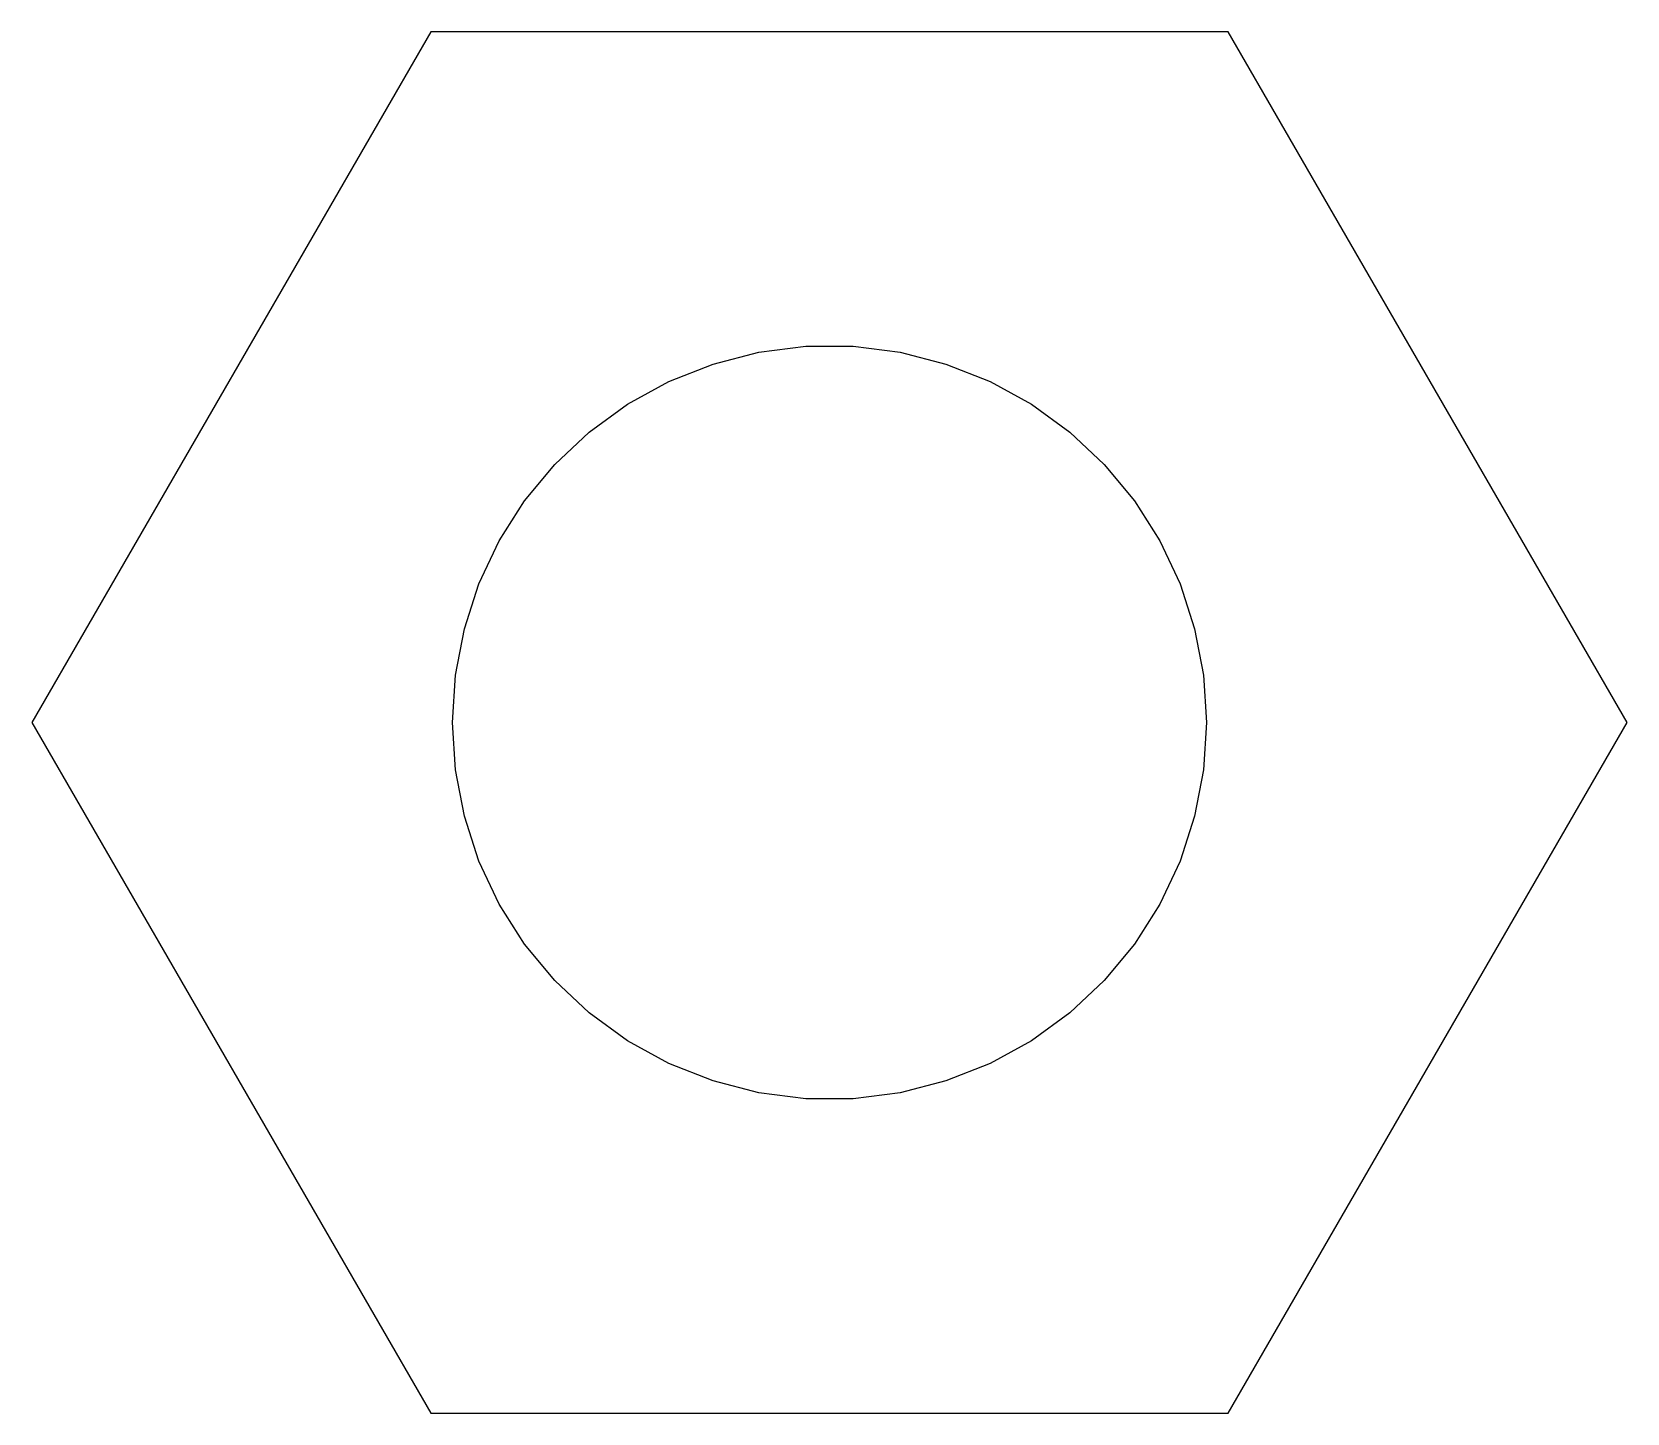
# Model space of a CAD drawing. Header units: metres. Extents: x -3.17 to 3.17, y 22.75 to 28.25.
import ezdxf

# ---------------------------------------------------------------- set-up
doc = ezdxf.new("R2010")
doc.units = ezdxf.units.M

msp = doc.modelspace()

# ---------------------------------------------------------------- linework, layer by layer
for p, q in [((-1.5868, 28.2483), (-3.1735, 25.5)), ((1.5868, 28.2483), (-1.5868, 28.2483)), ((3.1735, 25.5), (1.5868, 28.2483)), ((-0.2811, 26.9734), (-0.0942, 26.997)), ((-0.0942, 26.997), (0.0942, 26.997)), ((0.0942, 26.997), (0.2811, 26.9734)), ((-0.6387, 26.8572), (-0.4635, 26.9266)), ((-0.4635, 26.9266), (-0.2811, 26.9734)), ((0.2811, 26.9734), (0.4635, 26.9266)), ((0.4635, 26.9266), (0.6387, 26.8572)), ((-0.8037, 26.7665), (-0.6387, 26.8572)), ((0.6387, 26.8572), (0.8037, 26.7665)), ((-0.9561, 26.6558), (-0.8037, 26.7665)), ((0.8037, 26.7665), (0.9561, 26.6558)), ((-1.0934, 26.5268), (-0.9561, 26.6558)), ((0.9561, 26.6558), (1.0934, 26.5268)), ((-1.2135, 26.3817), (-1.0934, 26.5268)), ((1.0934, 26.5268), (1.2135, 26.3817)), ((-1.3144, 26.2226), (-1.2135, 26.3817)), ((1.2135, 26.3817), (1.3144, 26.2226)), ((-1.3946, 26.0522), (-1.3144, 26.2226)), ((1.3144, 26.2226), (1.3946, 26.0522)), ((-1.4529, 25.873), (-1.3946, 26.0522)), ((1.3946, 26.0522), (1.4529, 25.873)), ((-1.4882, 25.688), (-1.4529, 25.873)), ((1.4529, 25.873), (1.4882, 25.688)), ((-1.5, 25.5), (-1.4882, 25.688)), ((1.4882, 25.688), (1.5, 25.5)), ((-3.1735, 25.5), (-1.5868, 22.7517)), ((-1.4882, 25.312), (-1.5, 25.5)), ((1.5, 25.5), (1.4882, 25.312)), ((1.5868, 22.7517), (3.1735, 25.5)), ((-1.4529, 25.127), (-1.4882, 25.312)), ((1.4882, 25.312), (1.4529, 25.127)), ((-1.3946, 24.9478), (-1.4529, 25.127)), ((1.4529, 25.127), (1.3946, 24.9478)), ((-1.3144, 24.7774), (-1.3946, 24.9478)), ((1.3946, 24.9478), (1.3144, 24.7774)), ((-1.2135, 24.6183), (-1.3144, 24.7774)), ((1.3144, 24.7774), (1.2135, 24.6183)), ((-1.0934, 24.4732), (-1.2135, 24.6183)), ((1.2135, 24.6183), (1.0934, 24.4732)), ((-0.9561, 24.3442), (-1.0934, 24.4732)), ((1.0934, 24.4732), (0.9561, 24.3442)), ((-0.8037, 24.2335), (-0.9561, 24.3442)), ((0.9561, 24.3442), (0.8037, 24.2335)), ((-0.6387, 24.1428), (-0.8037, 24.2335)), ((0.8037, 24.2335), (0.6387, 24.1428)), ((-0.4635, 24.0734), (-0.6387, 24.1428)), ((0.6387, 24.1428), (0.4635, 24.0734)), ((-0.2811, 24.0266), (-0.4635, 24.0734)), ((0.4635, 24.0734), (0.2811, 24.0266)), ((-0.0942, 24.003), (-0.2811, 24.0266)), ((0.0942, 24.003), (-0.0942, 24.003)), ((0.2811, 24.0266), (0.0942, 24.003)), ((-1.5868, 22.7517), (1.5868, 22.7517))]:
    msp.add_line(p, q)

doc.saveas('drawing.dxf')
